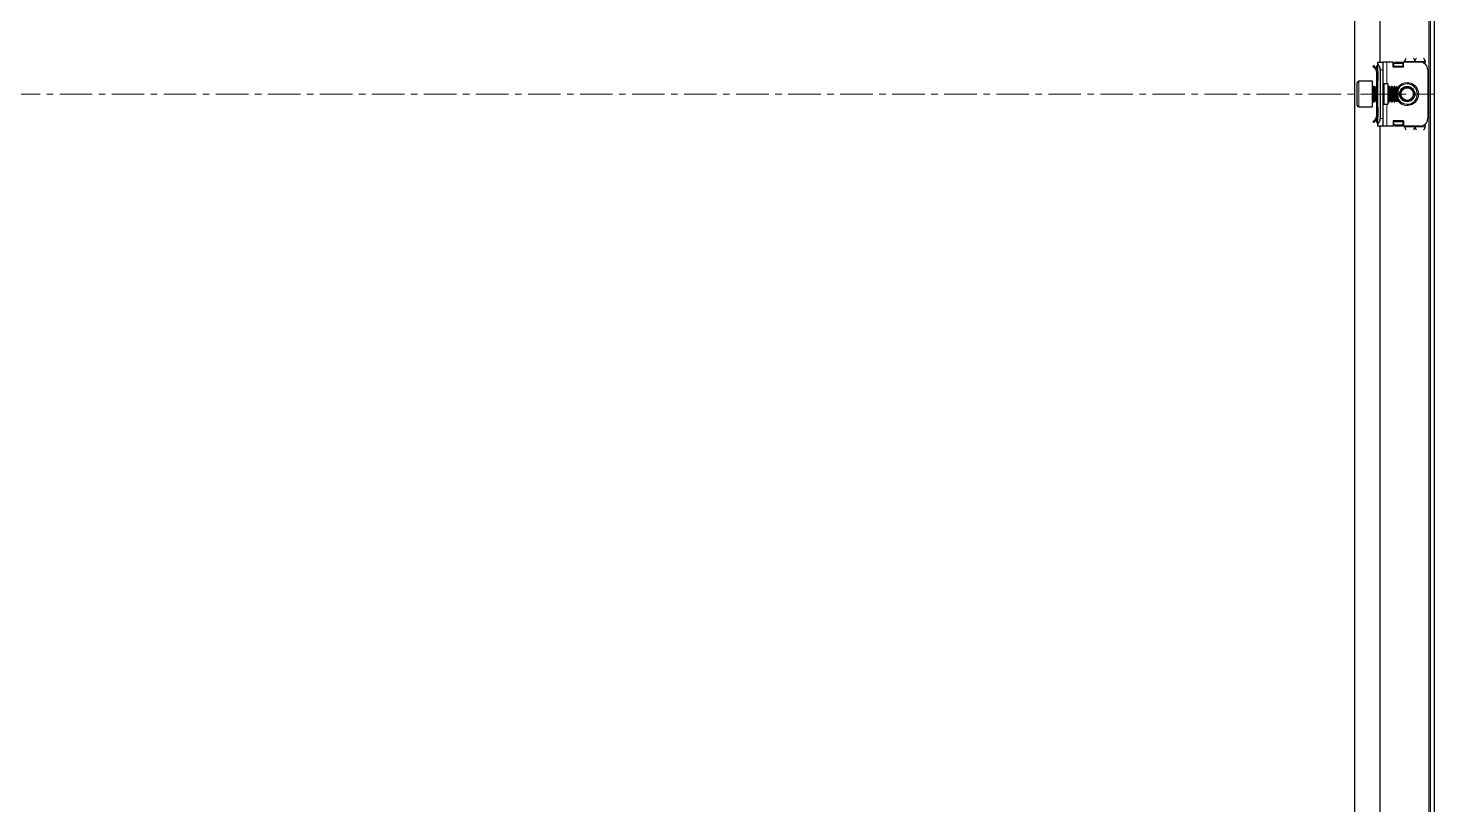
# Model space of a CAD drawing. Header units: millimetres. Extents: x -662 to 1937, y -390 to 993.
# Drawn here: x 1388 to 1937, y 13 to 316 of the extents above; entities that cross this region are included whole.
import ezdxf

# ---------------------------------------------------------------- set-up
doc = ezdxf.new("R2010")
doc.units = ezdxf.units.MM
doc.linetypes.add('CENTERX2', pattern=[20.32, 12.7, -2.54, 2.54, -2.54])
doc.layers.add('FORMAT', color=7, linetype='Continuous')

msp = doc.modelspace()

# ---------------------------------------------------------------- linework, layer by layer
at = {"color": 8, "linetype": 'Continuous', "lineweight": 18}
for p, q in [((1934.73, 868.5), (1934.73, -288.3)), ((1918.33, 302.6), (1918.33, 294.1)), ((1925.33, 302.85), (1929.33, 302.85)), ((1933.33, 302.85), (1929.33, 302.85)), ((1914.83, 300.6), (1914.33, 300.6)), ((1914.83, 301.1), (1914.63, 301.31)), ((1916.83, 299.6), (1915.83, 299.6)), ((1924.58, 300.95), (1921.08, 300.95)), ((1907.43, 295.1), (1907.43, 285.1)), ((1913.08, 293.1), (1913.08, 288.48)), ((1917.33, 294.1), (1917.33, 286.1)), ((1913.08, 288.48), (1913.08, 287.1)), ((1918.33, 286.1), (1918.33, 277.6)), ((1915.83, 280.6), (1916.83, 280.6)), ((1914.83, 279.6), (1914.33, 279.6)), ((1914.83, 279.1), (1914.63, 278.89)), ((1921.08, 279.25), (1924.58, 279.25)), ((1929.33, 277.35), (1925.33, 277.35)), ((1933.33, 277.35), (1929.33, 277.35))]:
    msp.add_line(p, q, dxfattribs=at)
at = {"color": 7, "linetype": 'Continuous', "lineweight": 25}
for p, q in [((1935.33, 870.6), (1935.33, -290.4)), ((1936.83, 870.6), (1936.83, -290.4)), ((1905.83, -259.4), (1905.83, 839.6)), ((1915.83, 302.6), (1915.83, 790.1)), ((1914.83, 302.6), (1916.83, 302.6)), ((1914.83, 301.84), (1914.83, 302.6)), ((1916.83, 302.6), (1916.83, 299.6)), ((1918.33, 302.6), (1916.83, 302.6)), ((1920.83, 302.6), (1918.33, 302.6)), ((1920.83, 300.6), (1920.83, 302.6)), ((1921.08, 302.22), (1921.58, 302.58)), ((1921.58, 302.22), (1921.08, 301.87)), ((1921.08, 301.87), (1921.08, 302.22)), ((1921.58, 302.58), (1921.58, 302.22)), ((1921.58, 302.58), (1924.08, 302.58)), ((1921.58, 302.22), (1924.08, 302.22)), ((1924.08, 302.22), (1924.08, 302.58)), ((1924.08, 302.58), (1924.58, 302.22)), ((1924.58, 301.87), (1924.08, 302.22)), ((1924.58, 302.22), (1924.58, 301.87)), ((1924.63, 302.48), (1924.63, 300.6)), ((1924.83, 302.48), (1924.63, 302.48)), ((1924.83, 300.6), (1924.83, 302.6)), ((1931.33, 302.6), (1924.83, 302.6)), ((1925.33, 302.6), (1925.33, 302.85)), ((1933.33, 301.84), (1933.33, 302.85)), ((1913.27, 301.24), (1912.92, 300.89)), ((1913.9, 299.91), (1912.92, 300.89)), ((1914.25, 300.26), (1913.27, 301.24)), ((1913.9, 299.91), (1914.25, 300.26)), ((1914.33, 300.6), (1914.33, 300.21)), ((1914.33, 298.85), (1914.83, 298.85)), ((1914.33, 298.85), (1914.33, 295.35)), ((1914.63, 301.31), (1914.83, 301.51)), ((1914.83, 278.36), (1914.83, 301.84)), ((1914.83, 298.85), (1914.83, 295.35)), ((1915.83, 299.6), (1915.83, 280.6)), ((1916.83, 299.6), (1916.83, 280.6)), ((1924.83, 300.6), (1920.83, 300.6)), ((1921.08, 300.95), (1921.08, 301.87)), ((1921.08, 300.6), (1921.08, 300.95)), ((1924.58, 301.87), (1924.58, 300.95)), ((1924.58, 300.95), (1924.58, 300.6)), ((1934.33, 299.6), (1934.33, 280.6)), ((1906.83, 285.7), (1906.83, 294.5)), ((1912.83, 295.1), (1907.43, 295.1)), ((1912.83, 285.1), (1912.83, 295.1)), ((1913.45, 293.1), (1913.08, 293.1)), ((1913.83, 292.55), (1913.45, 293.1)), ((1913.45, 292.63), (1913.45, 293.1)), ((1913.45, 287.1), (1913.45, 292.63)), ((1914.22, 293.1), (1913.83, 292.55)), ((1913.83, 292.16), (1913.83, 292.55)), ((1913.83, 287.65), (1913.83, 292.16)), ((1914.45, 293.1), (1914.22, 293.1)), ((1914.22, 292.63), (1914.22, 293.1)), ((1914.22, 287.1), (1914.22, 292.63)), ((1914.83, 295.35), (1914.33, 295.35)), ((1914.33, 295.35), (1914.33, 293.1)), ((1914.83, 292.55), (1914.45, 293.1)), ((1914.45, 292.63), (1914.45, 293.1)), ((1914.45, 287.1), (1914.45, 292.63)), ((1918.83, 294.1), (1917.33, 294.1)), ((1918.83, 294.1), (1918.83, 286.1)), ((1919.22, 293.1), (1918.83, 292.55)), ((1919.45, 293.1), (1919.22, 293.1)), ((1919.22, 292.63), (1919.22, 293.1)), ((1919.22, 287.1), (1919.22, 292.63)), ((1919.83, 292.55), (1919.45, 293.1)), ((1919.45, 292.63), (1919.45, 293.1)), ((1919.45, 287.1), (1919.45, 292.63)), ((1920.22, 293.1), (1919.83, 292.55)), ((1919.83, 292.16), (1919.83, 292.55)), ((1919.83, 287.65), (1919.83, 292.16)), ((1920.45, 293.1), (1920.22, 293.1)), ((1920.22, 292.63), (1920.22, 293.1)), ((1920.22, 287.1), (1920.22, 292.63)), ((1920.83, 292.55), (1920.45, 293.1)), ((1920.45, 292.63), (1920.45, 293.1)), ((1920.45, 287.1), (1920.45, 292.63)), ((1921.22, 293.1), (1920.83, 292.55)), ((1920.83, 292.16), (1920.83, 292.55)), ((1920.83, 287.65), (1920.83, 292.16)), ((1921.45, 293.1), (1921.22, 293.1)), ((1921.22, 292.63), (1921.22, 293.1)), ((1921.22, 287.1), (1921.22, 292.63)), ((1921.83, 292.55), (1921.45, 293.1)), ((1921.45, 292.63), (1921.45, 293.1)), ((1921.45, 287.1), (1921.45, 292.63)), ((1922.22, 293.1), (1921.83, 292.55)), ((1921.83, 292.16), (1921.83, 292.55)), ((1921.83, 287.65), (1921.83, 292.16)), ((1922.28, 293.1), (1922.22, 293.1)), ((1922.22, 292.63), (1922.22, 293.1)), ((1922.22, 287.1), (1922.22, 292.63)), ((1922.83, 292.55), (1922.28, 293.1)), ((1922.28, 287.1), (1922.28, 293.1)), ((1922.83, 287.65), (1922.83, 292.55)), ((1913.08, 287.1), (1913.45, 287.1)), ((1913.45, 287.1), (1913.83, 287.65)), ((1913.83, 287.65), (1914.22, 287.1)), ((1914.22, 287.1), (1914.45, 287.1)), ((1914.33, 287.1), (1914.33, 284.85)), ((1914.45, 287.1), (1914.83, 287.65)), ((1917.33, 286.1), (1918.83, 286.1)), ((1918.83, 287.65), (1919.22, 287.1)), ((1919.22, 287.1), (1919.45, 287.1)), ((1919.45, 287.1), (1919.83, 287.65)), ((1919.83, 287.65), (1920.22, 287.1)), ((1920.22, 287.1), (1920.45, 287.1)), ((1920.45, 287.1), (1920.83, 287.65)), ((1920.83, 287.65), (1921.22, 287.1)), ((1921.22, 287.1), (1921.45, 287.1)), ((1921.45, 287.1), (1921.83, 287.65)), ((1921.83, 287.65), (1922.22, 287.1)), ((1922.22, 287.1), (1922.28, 287.1)), ((1922.28, 287.1), (1922.83, 287.65)), ((1907.43, 285.1), (1912.83, 285.1)), ((1913.9, 280.29), (1912.92, 279.31)), ((1913.9, 280.29), (1914.25, 279.94)), ((1914.33, 284.85), (1914.83, 284.85)), ((1914.33, 284.85), (1914.33, 281.35)), ((1914.33, 281.35), (1914.83, 281.35)), ((1914.83, 284.85), (1914.83, 281.35)), ((1916.83, 280.6), (1916.83, 277.6)), ((1913.27, 278.96), (1912.92, 279.31)), ((1914.25, 279.94), (1913.27, 278.96)), ((1914.33, 279.6), (1914.33, 280.06)), ((1914.83, 278.69), (1914.63, 278.89)), ((1914.83, 277.6), (1914.83, 278.36)), ((1916.83, 277.6), (1914.83, 277.6)), ((1915.83, -209.9), (1915.83, 277.6)), ((1918.33, 277.6), (1916.83, 277.6)), ((1920.83, 277.6), (1918.33, 277.6)), ((1924.83, 279.6), (1920.83, 279.6)), ((1920.83, 279.6), (1920.83, 277.6)), ((1921.08, 279.25), (1921.08, 279.6)), ((1921.08, 278.33), (1921.08, 279.25)), ((1921.08, 278.33), (1921.58, 277.98)), ((1921.08, 277.98), (1921.08, 278.33)), ((1921.58, 277.63), (1921.08, 277.98)), ((1924.08, 277.98), (1921.58, 277.98)), ((1921.58, 277.98), (1921.58, 277.63)), ((1924.08, 277.63), (1921.58, 277.63)), ((1924.08, 277.98), (1924.58, 278.33)), ((1924.08, 277.63), (1924.08, 277.98)), ((1924.58, 277.98), (1924.08, 277.63)), ((1924.58, 279.6), (1924.58, 279.25)), ((1924.58, 279.25), (1924.58, 278.33)), ((1924.58, 278.33), (1924.58, 277.98)), ((1924.63, 279.6), (1924.63, 277.72)), ((1924.63, 277.72), (1924.83, 277.72)), ((1924.83, 279.6), (1924.83, 277.6)), ((1931.33, 277.6), (1924.83, 277.6)), ((1925.33, 277.35), (1925.33, 277.6)), ((1933.33, 277.35), (1933.33, 278.36))]:
    msp.add_line(p, q, dxfattribs=at)
for radius in [3, 2.76, 2.45]:
    msp.add_circle((1926.33, 290.1), radius, dxfattribs=at)
for centre, radius, start, end in [((1931.33, 299.6), 3, 360, 90), ((1915.33, 300.6), 1, 135, 180), ((1912.83, 299.6), 3, 360, 48.1897), ((1907.43, 294.5), 0.6, 90, 180), ((1913.08, 293.35), 0.25, 180, 270), ((1917.33, 294.6), 0.5, 180, 270), ((1926.33, 290.1), 4, 270, 151.045), ((1907.43, 285.7), 0.6, 180, 270), ((1913.08, 286.85), 0.25, 90, 180), ((1917.33, 285.6), 0.5, 90, 180), ((1926.33, 290.1), 4, 208.955, 270), ((1912.83, 280.6), 3, 311.8103, 360), ((1931.33, 280.6), 3, 270, 360), ((1915.33, 279.6), 1, 180, 225)]:
    msp.add_arc(centre, radius, start, end, dxfattribs=at)
at = {"color": 8, "linetype": 'Continuous', "lineweight": 18}
for start, end in [(215.4622, 90), (90, 144.5378)]:
    msp.add_arc((1926.33, 290.1), 4.5, start, end, dxfattribs=at)
at = {"color": 7, "linetype": 'Continuous', "lineweight": 25}
for points, knots in [([(1925.33, 302.85), (1925.43, 303.09), (1925.62, 303.58), (1925.81, 303.98), (1925.91, 304.17)], [0, 0, 0, 0, 0.502065, 1, 1, 1, 1]), ([(1928.76, 304.16), (1928.84, 304.01), (1929.02, 303.66), (1929.21, 303.17), (1929.32, 302.89), (1929.33, 302.85)], [0, 0, 0, 0, 0.415483, 0.917152, 1, 1, 1, 1]), ([(1929.33, 302.85), (1929.43, 303.09), (1929.62, 303.58), (1929.81, 303.98), (1929.91, 304.17)], [0, 0, 0, 0, 0.5020654, 1, 1, 1, 1]), ([(1932.76, 304.16), (1932.84, 304.01), (1933.02, 303.66), (1933.21, 303.17), (1933.32, 302.89), (1933.33, 302.85)], [0, 0, 0, 0, 0.415483, 0.917152, 1, 1, 1, 1]), ([(1914.33, 298.85), (1914.31, 299.04), (1914.28, 299.33), (1914.1, 299.68), (1913.96, 299.83), (1913.9, 299.91)], [0, 0, 0, 0, 0.485042, 0.738404, 1, 1, 1, 1]), ([(1914.83, 298.85), (1914.81, 299.09), (1914.76, 299.58), (1914.47, 300.03), (1914.28, 300.24), (1914.25, 300.26)], [0, 0, 0, 0, 0.461863, 0.923726, 1, 1, 1, 1]), ([(1913.9, 280.29), (1914.02, 280.44), (1914.2, 280.67), (1914.32, 281.05), (1914.33, 281.25), (1914.33, 281.35)], [0, 0, 0, 0, 0.485042, 0.738404, 1, 1, 1, 1]), ([(1914.25, 279.94), (1914.4, 280.13), (1914.71, 280.5), (1914.83, 281.03), (1914.83, 281.31), (1914.83, 281.35)], [0, 0, 0, 0, 0.461863, 0.923726, 1, 1, 1, 1]), ([(1925.91, 276.04), (1925.83, 276.2), (1925.65, 276.54), (1925.46, 277.03), (1925.35, 277.31), (1925.33, 277.35)], [0, 0, 0, 0, 0.415483, 0.917152, 1, 1, 1, 1]), ([(1929.33, 277.35), (1929.24, 277.11), (1929.05, 276.62), (1928.86, 276.22), (1928.76, 276.03)], [0, 0, 0, 0, 0.502065, 1, 1, 1, 1]), ([(1929.91, 276.04), (1929.83, 276.2), (1929.65, 276.54), (1929.46, 277.03), (1929.35, 277.31), (1929.33, 277.35)], [0, 0, 0, 0, 0.415483, 0.917152, 1, 1, 1, 1]), ([(1933.33, 277.35), (1933.24, 277.11), (1933.05, 276.62), (1932.86, 276.22), (1932.76, 276.03)], [0, 0, 0, 0, 0.5020654, 1, 1, 1, 1])]:
    msp.add_open_spline(points, degree=3, knots=knots, dxfattribs=at)
at = {"layer": 'FORMAT', "linetype": 'CENTERX2', "lineweight": 18}
msp.add_line((790.53, 290.1), (1937.13, 290.1), dxfattribs=at)

doc.saveas('drawing.dxf')
